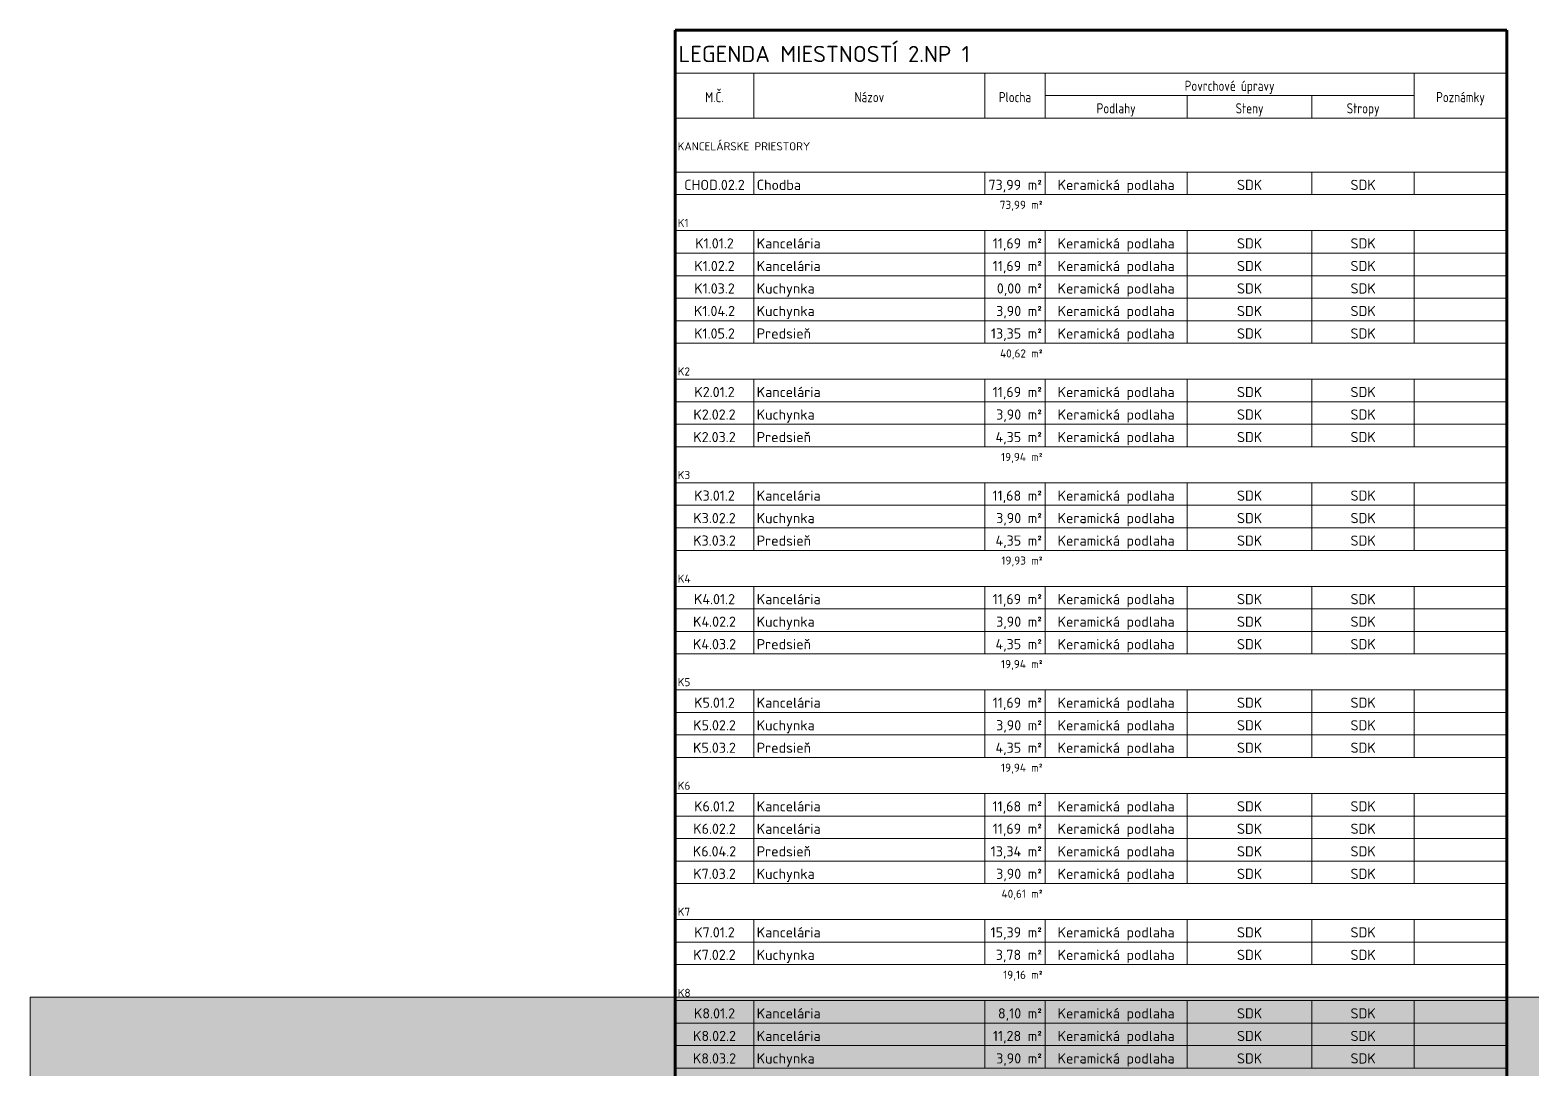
# Model space of a CAD drawing. Header units: millimetres. Extents: x 2377 to 264466, y -28213 to 61616.
# Drawn here: x 144446 to 172144, y 5760 to 24928 of the extents above; entities that cross this region are included whole.
import ezdxf

# ---------------------------------------------------------------- set-up
doc = ezdxf.new("R2010")
doc.units = ezdxf.units.MM
for name, color, linetype, lineweight in [('_Thin Lines_', 8, 'Continuous', 20), ('_Wide Lines_', 250, 'Continuous', 70), ('Schedule Graphics', 7, 'Continuous', 9), ('ZTI_KANAL', 30, 'Continuous', 50)]:
    doc.layers.add(name, color=color, linetype=linetype, lineweight=lineweight)
doc.styles.add('ISOCPEUR_10', font='isocpeur.ttf', dxfattribs={"height": 2})
doc.styles.add('ISOCPEUR_15', font='isocpeur.ttf', dxfattribs={"width": 0.8, "height": 2.5})
doc.styles.add('ISOCPEUR_16', font='isocpeur.ttf', dxfattribs={"height": 2.5})
doc.styles.add('ISOCPEUR_B_3', font='', dxfattribs={"height": 4})
doc.styles.get('ISOCPEUR_B_3').set_extended_font_data('ISOCPEUR', bold=True)

msp = doc.modelspace()

# ---------------------------------------------------------------- linework, layer by layer
at = {"layer": '_Thin Lines_'}
for p, q in [((156345, 24134), (171679, 24134)), ((157791, 24134), (157791, 23719)), ((162056, 24134), (162056, 23719)), ((163164, 24134), (163164, 23719)), ((169973, 24134), (169973, 23719)), ((157791, 23719), (157791, 23304)), ((162056, 23719), (162056, 23304)), ((165785, 23719), (163164, 23719)), ((163164, 23719), (163164, 23304)), ((168087, 23719), (165785, 23719)), ((165785, 23719), (165785, 23304)), ((169973, 23719), (168087, 23719)), ((168087, 23719), (168087, 23304)), ((169973, 23719), (169973, 23304)), ((157791, 23304), (156345, 23304)), ((162056, 23304), (157791, 23304)), ((163164, 23304), (162056, 23304)), ((165785, 23304), (163164, 23304)), ((168087, 23304), (165785, 23304)), ((169973, 23304), (168087, 23304)), ((171679, 23304), (169973, 23304)), ((157791, 22307), (156345, 22307)), ((162056, 22307), (157791, 22307)), ((157791, 22307), (157791, 21891)), ((163164, 22307), (162056, 22307)), ((162056, 22307), (162056, 21891)), ((165785, 22307), (163164, 22307)), ((163164, 22307), (163164, 21891)), ((168087, 22307), (165785, 22307)), ((165785, 22307), (165785, 21891)), ((169973, 22307), (168087, 22307)), ((168087, 22307), (168087, 21891)), ((171679, 22307), (169973, 22307)), ((169973, 22307), (169973, 21891)), ((157791, 21891), (156345, 21891)), ((162056, 21891), (157791, 21891)), ((163164, 21891), (162056, 21891)), ((165785, 21891), (163164, 21891)), ((168087, 21891), (165785, 21891)), ((169973, 21891), (168087, 21891)), ((171679, 21891), (169973, 21891)), ((157791, 21227), (156345, 21227)), ((162056, 21227), (157791, 21227)), ((157791, 21227), (157791, 20811)), ((163164, 21227), (162056, 21227)), ((162056, 21227), (162056, 20811)), ((165785, 21227), (163164, 21227)), ((163164, 21227), (163164, 20811)), ((168087, 21227), (165785, 21227)), ((165785, 21227), (165785, 20811)), ((169973, 21227), (168087, 21227)), ((168087, 21227), (168087, 20811)), ((171679, 21227), (169973, 21227)), ((169973, 21227), (169973, 20811)), ((157791, 20811), (156345, 20811)), ((162056, 20811), (157791, 20811)), ((157791, 20811), (157791, 20396)), ((163164, 20811), (162056, 20811)), ((162056, 20811), (162056, 20396)), ((165785, 20811), (163164, 20811)), ((163164, 20811), (163164, 20396)), ((168087, 20811), (165785, 20811)), ((165785, 20811), (165785, 20396)), ((169973, 20811), (168087, 20811)), ((168087, 20811), (168087, 20396)), ((171679, 20811), (169973, 20811)), ((169973, 20811), (169973, 20396)), ((157791, 20396), (156345, 20396)), ((162056, 20396), (157791, 20396)), ((157791, 20396), (157791, 19981)), ((163164, 20396), (162056, 20396)), ((162056, 20396), (162056, 19981)), ((165785, 20396), (163164, 20396)), ((163164, 20396), (163164, 19981)), ((168087, 20396), (165785, 20396)), ((165785, 20396), (165785, 19981)), ((169973, 20396), (168087, 20396)), ((168087, 20396), (168087, 19981)), ((171679, 20396), (169973, 20396)), ((169973, 20396), (169973, 19981)), ((157791, 19981), (156345, 19981)), ((162056, 19981), (157791, 19981)), ((157791, 19981), (157791, 19565)), ((163164, 19981), (162056, 19981)), ((162056, 19981), (162056, 19565)), ((165785, 19981), (163164, 19981)), ((163164, 19981), (163164, 19565)), ((168087, 19981), (165785, 19981)), ((165785, 19981), (165785, 19565)), ((169973, 19981), (168087, 19981)), ((168087, 19981), (168087, 19565)), ((171679, 19981), (169973, 19981)), ((169973, 19981), (169973, 19565)), ((157791, 19565), (156345, 19565)), ((162056, 19565), (157791, 19565)), ((157791, 19565), (157791, 19150)), ((163164, 19565), (162056, 19565)), ((162056, 19565), (162056, 19150)), ((165785, 19565), (163164, 19565)), ((163164, 19565), (163164, 19150)), ((168087, 19565), (165785, 19565)), ((165785, 19565), (165785, 19150)), ((169973, 19565), (168087, 19565)), ((168087, 19565), (168087, 19150)), ((171679, 19565), (169973, 19565)), ((169973, 19565), (169973, 19150)), ((157791, 19150), (156345, 19150)), ((162056, 19150), (157791, 19150)), ((163164, 19150), (162056, 19150)), ((165785, 19150), (163164, 19150)), ((168087, 19150), (165785, 19150)), ((169973, 19150), (168087, 19150)), ((171679, 19150), (169973, 19150)), ((157791, 18485), (156345, 18485)), ((162056, 18485), (157791, 18485)), ((157791, 18485), (157791, 18070)), ((163164, 18485), (162056, 18485)), ((162056, 18485), (162056, 18070)), ((165785, 18485), (163164, 18485)), ((163164, 18485), (163164, 18070)), ((168087, 18485), (165785, 18485)), ((165785, 18485), (165785, 18070)), ((169973, 18485), (168087, 18485)), ((168087, 18485), (168087, 18070)), ((171679, 18485), (169973, 18485)), ((169973, 18485), (169973, 18070)), ((157791, 18070), (156345, 18070)), ((162056, 18070), (157791, 18070)), ((157791, 18070), (157791, 17655)), ((163164, 18070), (162056, 18070)), ((162056, 18070), (162056, 17655)), ((165785, 18070), (163164, 18070)), ((163164, 18070), (163164, 17655)), ((168087, 18070), (165785, 18070)), ((165785, 18070), (165785, 17655)), ((169973, 18070), (168087, 18070)), ((168087, 18070), (168087, 17655)), ((171679, 18070), (169973, 18070)), ((169973, 18070), (169973, 17655)), ((157791, 17655), (156345, 17655)), ((162056, 17655), (157791, 17655)), ((157791, 17655), (157791, 17239)), ((163164, 17655), (162056, 17655)), ((162056, 17655), (162056, 17239)), ((165785, 17655), (163164, 17655)), ((163164, 17655), (163164, 17239)), ((168087, 17655), (165785, 17655)), ((165785, 17655), (165785, 17239)), ((169973, 17655), (168087, 17655)), ((168087, 17655), (168087, 17239)), ((171679, 17655), (169973, 17655)), ((169973, 17655), (169973, 17239)), ((157791, 17239), (156345, 17239)), ((162056, 17239), (157791, 17239)), ((163164, 17239), (162056, 17239)), ((165785, 17239), (163164, 17239)), ((168087, 17239), (165785, 17239)), ((169973, 17239), (168087, 17239)), ((171679, 17239), (169973, 17239)), ((157791, 16575), (156345, 16575)), ((162056, 16575), (157791, 16575)), ((157791, 16575), (157791, 16159)), ((163164, 16575), (162056, 16575)), ((162056, 16575), (162056, 16159)), ((165785, 16575), (163164, 16575)), ((163164, 16575), (163164, 16159)), ((168087, 16575), (165785, 16575)), ((165785, 16575), (165785, 16159)), ((169973, 16575), (168087, 16575)), ((168087, 16575), (168087, 16159)), ((171679, 16575), (169973, 16575)), ((169973, 16575), (169973, 16159)), ((157791, 16159), (156345, 16159)), ((162056, 16159), (157791, 16159)), ((157791, 16159), (157791, 15744)), ((163164, 16159), (162056, 16159)), ((162056, 16159), (162056, 15744)), ((165785, 16159), (163164, 16159)), ((163164, 16159), (163164, 15744)), ((168087, 16159), (165785, 16159)), ((165785, 16159), (165785, 15744)), ((169973, 16159), (168087, 16159)), ((168087, 16159), (168087, 15744)), ((171679, 16159), (169973, 16159)), ((169973, 16159), (169973, 15744)), ((157791, 15744), (156345, 15744)), ((162056, 15744), (157791, 15744)), ((157791, 15744), (157791, 15328)), ((163164, 15744), (162056, 15744)), ((162056, 15744), (162056, 15328)), ((165785, 15744), (163164, 15744)), ((163164, 15744), (163164, 15328)), ((168087, 15744), (165785, 15744)), ((165785, 15744), (165785, 15328)), ((169973, 15744), (168087, 15744)), ((168087, 15744), (168087, 15328)), ((171679, 15744), (169973, 15744)), ((169973, 15744), (169973, 15328)), ((157791, 15328), (156345, 15328)), ((162056, 15328), (157791, 15328)), ((163164, 15328), (162056, 15328)), ((165785, 15328), (163164, 15328)), ((168087, 15328), (165785, 15328)), ((169973, 15328), (168087, 15328)), ((171679, 15328), (169973, 15328)), ((157791, 14664), (156345, 14664)), ((162056, 14664), (157791, 14664)), ((157791, 14664), (157791, 14248)), ((163164, 14664), (162056, 14664)), ((162056, 14664), (162056, 14248)), ((165785, 14664), (163164, 14664)), ((163164, 14664), (163164, 14248)), ((168087, 14664), (165785, 14664)), ((165785, 14664), (165785, 14248)), ((169973, 14664), (168087, 14664)), ((168087, 14664), (168087, 14248)), ((171679, 14664), (169973, 14664)), ((169973, 14664), (169973, 14248)), ((157791, 14248), (156345, 14248)), ((162056, 14248), (157791, 14248)), ((157791, 14248), (157791, 13833)), ((163164, 14248), (162056, 14248)), ((162056, 14248), (162056, 13833)), ((165785, 14248), (163164, 14248)), ((163164, 14248), (163164, 13833)), ((168087, 14248), (165785, 14248)), ((165785, 14248), (165785, 13833)), ((169973, 14248), (168087, 14248)), ((168087, 14248), (168087, 13833)), ((171679, 14248), (169973, 14248)), ((169973, 14248), (169973, 13833)), ((157791, 13833), (156345, 13833)), ((162056, 13833), (157791, 13833)), ((157791, 13833), (157791, 13418)), ((163164, 13833), (162056, 13833)), ((162056, 13833), (162056, 13418)), ((165785, 13833), (163164, 13833)), ((163164, 13833), (163164, 13418)), ((168087, 13833), (165785, 13833)), ((165785, 13833), (165785, 13418)), ((169973, 13833), (168087, 13833)), ((168087, 13833), (168087, 13418)), ((171679, 13833), (169973, 13833)), ((169973, 13833), (169973, 13418)), ((157791, 13418), (156345, 13418)), ((162056, 13418), (157791, 13418)), ((163164, 13418), (162056, 13418)), ((165785, 13418), (163164, 13418)), ((168087, 13418), (165785, 13418)), ((169973, 13418), (168087, 13418)), ((171679, 13418), (169973, 13418)), ((157791, 12753), (156345, 12753)), ((162056, 12753), (157791, 12753)), ((157791, 12753), (157791, 12338)), ((163164, 12753), (162056, 12753)), ((162056, 12753), (162056, 12338)), ((165785, 12753), (163164, 12753)), ((163164, 12753), (163164, 12338)), ((168087, 12753), (165785, 12753)), ((165785, 12753), (165785, 12338)), ((169973, 12753), (168087, 12753)), ((168087, 12753), (168087, 12338)), ((171679, 12753), (169973, 12753)), ((169973, 12753), (169973, 12338)), ((157791, 12338), (156345, 12338)), ((162056, 12338), (157791, 12338)), ((157791, 12338), (157791, 11922)), ((163164, 12338), (162056, 12338)), ((162056, 12338), (162056, 11922)), ((165785, 12338), (163164, 12338)), ((163164, 12338), (163164, 11922)), ((168087, 12338), (165785, 12338)), ((165785, 12338), (165785, 11922)), ((169973, 12338), (168087, 12338)), ((168087, 12338), (168087, 11922)), ((171679, 12338), (169973, 12338)), ((169973, 12338), (169973, 11922)), ((157791, 11922), (156345, 11922)), ((162056, 11922), (157791, 11922)), ((157791, 11922), (157791, 11507)), ((163164, 11922), (162056, 11922)), ((162056, 11922), (162056, 11507)), ((165785, 11922), (163164, 11922)), ((163164, 11922), (163164, 11507)), ((168087, 11922), (165785, 11922)), ((165785, 11922), (165785, 11507)), ((169973, 11922), (168087, 11922)), ((168087, 11922), (168087, 11507)), ((171679, 11922), (169973, 11922)), ((169973, 11922), (169973, 11507)), ((157791, 11507), (156345, 11507)), ((162056, 11507), (157791, 11507)), ((163164, 11507), (162056, 11507)), ((165785, 11507), (163164, 11507)), ((168087, 11507), (165785, 11507)), ((169973, 11507), (168087, 11507)), ((171679, 11507), (169973, 11507)), ((157791, 10842), (156345, 10842)), ((162056, 10842), (157791, 10842)), ((157791, 10842), (157791, 10427)), ((163164, 10842), (162056, 10842)), ((162056, 10842), (162056, 10427)), ((165785, 10842), (163164, 10842)), ((163164, 10842), (163164, 10427)), ((168087, 10842), (165785, 10842)), ((165785, 10842), (165785, 10427)), ((169973, 10842), (168087, 10842)), ((168087, 10842), (168087, 10427)), ((171679, 10842), (169973, 10842)), ((169973, 10842), (169973, 10427)), ((157791, 10427), (156345, 10427)), ((162056, 10427), (157791, 10427)), ((157791, 10427), (157791, 10012)), ((163164, 10427), (162056, 10427)), ((162056, 10427), (162056, 10012)), ((165785, 10427), (163164, 10427)), ((163164, 10427), (163164, 10012)), ((168087, 10427), (165785, 10427)), ((165785, 10427), (165785, 10012)), ((169973, 10427), (168087, 10427)), ((168087, 10427), (168087, 10012)), ((171679, 10427), (169973, 10427)), ((169973, 10427), (169973, 10012)), ((157791, 10012), (156345, 10012)), ((162056, 10012), (157791, 10012)), ((157791, 10012), (157791, 9596)), ((163164, 10012), (162056, 10012)), ((162056, 10012), (162056, 9596)), ((165785, 10012), (163164, 10012)), ((163164, 10012), (163164, 9596)), ((168087, 10012), (165785, 10012)), ((165785, 10012), (165785, 9596)), ((169973, 10012), (168087, 10012)), ((168087, 10012), (168087, 9596)), ((171679, 10012), (169973, 10012)), ((169973, 10012), (169973, 9596)), ((157791, 9596), (156345, 9596)), ((162056, 9596), (157791, 9596)), ((157791, 9596), (157791, 9181)), ((163164, 9596), (162056, 9596)), ((162056, 9596), (162056, 9181)), ((165785, 9596), (163164, 9596)), ((163164, 9596), (163164, 9181)), ((168087, 9596), (165785, 9596)), ((165785, 9596), (165785, 9181)), ((169973, 9596), (168087, 9596)), ((168087, 9596), (168087, 9181)), ((171679, 9596), (169973, 9596)), ((169973, 9596), (169973, 9181)), ((157791, 9181), (156345, 9181)), ((162056, 9181), (157791, 9181)), ((163164, 9181), (162056, 9181)), ((165785, 9181), (163164, 9181)), ((168087, 9181), (165785, 9181)), ((169973, 9181), (168087, 9181)), ((171679, 9181), (169973, 9181)), ((157791, 8516), (156345, 8516)), ((162056, 8516), (157791, 8516)), ((157791, 8516), (157791, 8101)), ((163164, 8516), (162056, 8516)), ((162056, 8516), (162056, 8101)), ((165785, 8516), (163164, 8516)), ((163164, 8516), (163164, 8101)), ((168087, 8516), (165785, 8516)), ((165785, 8516), (165785, 8101)), ((169973, 8516), (168087, 8516)), ((168087, 8516), (168087, 8101)), ((171679, 8516), (169973, 8516)), ((169973, 8516), (169973, 8101)), ((157791, 8101), (156345, 8101)), ((162056, 8101), (157791, 8101)), ((157791, 8101), (157791, 7686)), ((163164, 8101), (162056, 8101)), ((162056, 8101), (162056, 7686)), ((165785, 8101), (163164, 8101)), ((163164, 8101), (163164, 7686)), ((168087, 8101), (165785, 8101)), ((165785, 8101), (165785, 7686)), ((169973, 8101), (168087, 8101)), ((168087, 8101), (168087, 7686)), ((171679, 8101), (169973, 8101)), ((169973, 8101), (169973, 7686)), ((157791, 7686), (156345, 7686)), ((162056, 7686), (157791, 7686)), ((163164, 7686), (162056, 7686)), ((165785, 7686), (163164, 7686)), ((168087, 7686), (165785, 7686)), ((169973, 7686), (168087, 7686)), ((171679, 7686), (169973, 7686)), ((157791, 7021), (156345, 7021)), ((162056, 7021), (157791, 7021)), ((157791, 7021), (157791, 6606)), ((163164, 7021), (162056, 7021)), ((162056, 7021), (162056, 6606)), ((165785, 7021), (163164, 7021)), ((163164, 7021), (163164, 6606)), ((168087, 7021), (165785, 7021)), ((165785, 7021), (165785, 6606)), ((169973, 7021), (168087, 7021)), ((168087, 7021), (168087, 6606)), ((171679, 7021), (169973, 7021)), ((169973, 7021), (169973, 6606)), ((157791, 6606), (156345, 6606)), ((162056, 6606), (157791, 6606)), ((157791, 6606), (157791, 6190)), ((163164, 6606), (162056, 6606)), ((162056, 6606), (162056, 6190)), ((165785, 6606), (163164, 6606)), ((163164, 6606), (163164, 6190)), ((168087, 6606), (165785, 6606)), ((165785, 6606), (165785, 6190)), ((169973, 6606), (168087, 6606)), ((168087, 6606), (168087, 6190)), ((171679, 6606), (169973, 6606)), ((169973, 6606), (169973, 6190)), ((157791, 6190), (156345, 6190)), ((162056, 6190), (157791, 6190)), ((157791, 6190), (157791, 5775)), ((163164, 6190), (162056, 6190)), ((162056, 6190), (162056, 5775)), ((165785, 6190), (163164, 6190)), ((163164, 6190), (163164, 5775)), ((168087, 6190), (165785, 6190)), ((165785, 6190), (165785, 5775)), ((169973, 6190), (168087, 6190)), ((168087, 6190), (168087, 5775)), ((171679, 6190), (169973, 6190)), ((169973, 6190), (169973, 5775)), ((157791, 5775), (156345, 5775)), ((162056, 5775), (157791, 5775)), ((163164, 5775), (162056, 5775)), ((165785, 5775), (163164, 5775)), ((168087, 5775), (165785, 5775)), ((169973, 5775), (168087, 5775)), ((171679, 5775), (169973, 5775))]:
    msp.add_line(p, q, dxfattribs=at)
at = {"layer": '_Wide Lines_'}
for p, q in [((156345, 24928), (156345, 24134)), ((171679, 24928), (156345, 24928)), ((171679, 24134), (171679, 24928)), ((156345, 24134), (156345, -1037)), ((171679, 24134), (171679, -1037))]:
    msp.add_line(p, q, dxfattribs=at)
at = {"layer": 'ZTI_KANAL', "color": 7, "lineweight": 9}
msp.add_lwpolyline([(144446, -24410), (264438, -24410), (264438, 7087), (144446, 7087)], close=True, dxfattribs=at)
at = {"layer": 'ZTI_KANAL', "color": 7, "lineweight": 35, "true_color": 0xffffff, "transparency": 33554559}
msp.add_solid([(144446, -24410), (264466, -24410), (144446, 7095), (264466, 7095)], dxfattribs=at)

# ---------------------------------------------------------------- texts
at = {"layer": 'Schedule Graphics', "line_spacing_factor": 1.149209}
for s, insert, char_height, width, attachment_point, style in [('LEGENDA MIESTNOSTÍ 2.NP 1', (156404, 24636), 300, 6364.11, 1, 'ISOCPEUR_B_3'), ('M.Č.', (157068, 23784), 187.5, 394.38, 2, 'ISOCPEUR_15'), ('Povrchové úpravy', (166568, 23992), 187.5, 1953.99, 2, 'ISOCPEUR_15'), ('Názov', (159924, 23784), 187.5, 645.35, 2, 'ISOCPEUR_15'), ('Plocha', (162610, 23784), 187.5, 699.13, 2, 'ISOCPEUR_15'), ('Podlahy', (164475, 23577), 187.5, 842.54, 2, 'ISOCPEUR_15'), ('Steny', (166936, 23577), 187.5, 627.43, 2, 'ISOCPEUR_15'), ('Stropy', (169030, 23577), 187.5, 734.99, 2, 'ISOCPEUR_15'), ('Poznámky', (170826, 23784), 187.5, 1057.66, 2, 'ISOCPEUR_15'), ('KANCELÁRSKE PRIESTORY', (156390, 22858), 150, 2850.4, 1, 'ISOCPEUR_10'), ('CHOD.02.2', (157068, 22165), 187.5, 1299.67, 2, 'ISOCPEUR_16'), ('Chodba', (157847, 22165), 187.5, 941.14, 1, 'ISOCPEUR_16'), ('73,99 m²', (163108, 22165), 187.5, 1176.43, 3, 'ISOCPEUR_16'), ('Keramická podlaha', (164475, 22165), 187.5, 2509.71, 2, 'ISOCPEUR_16'), ('SDK', (166936, 22165), 187.5, 537.79, 2, 'ISOCPEUR_16'), ('SDK', (169030, 22165), 187.5, 537.79, 2, 'ISOCPEUR_16'), ('73,99 m²', (163119, 21778), 150, 941.17, 3, 'ISOCPEUR_10'), ('K1', (156390, 21445), 150, 233.05, 1, 'ISOCPEUR_10'), ('K1.01.2', (157068, 21085), 187.5, 851.51, 2, 'ISOCPEUR_16'), ('Kancelária', (157847, 21085), 187.5, 1389.3, 1, 'ISOCPEUR_16'), ('11,69 m²', (163108, 21085), 187.5, 1086.79, 3, 'ISOCPEUR_16'), ('Keramická podlaha', (164475, 21085), 187.5, 2509.71, 2, 'ISOCPEUR_16'), ('SDK', (166936, 21085), 187.5, 537.79, 2, 'ISOCPEUR_16'), ('SDK', (169030, 21085), 187.5, 537.79, 2, 'ISOCPEUR_16'), ('K1.02.2', (157068, 20669), 187.5, 896.32, 2, 'ISOCPEUR_16'), ('Kancelária', (157847, 20669), 187.5, 1389.3, 1, 'ISOCPEUR_16'), ('11,69 m²', (163108, 20669), 187.5, 1086.79, 3, 'ISOCPEUR_16'), ('Keramická podlaha', (164475, 20669), 187.5, 2509.71, 2, 'ISOCPEUR_16'), ('SDK', (166936, 20669), 187.5, 537.79, 2, 'ISOCPEUR_16'), ('SDK', (169030, 20669), 187.5, 537.79, 2, 'ISOCPEUR_16'), ('K1.03.2', (157068, 20254), 187.5, 896.32, 2, 'ISOCPEUR_16'), ('Kuchynka', (157847, 20254), 187.5, 1254.85, 1, 'ISOCPEUR_16'), ('0,00 m²', (163108, 20254), 187.5, 1019.57, 3, 'ISOCPEUR_16'), ('Keramická podlaha', (164475, 20254), 187.5, 2509.71, 2, 'ISOCPEUR_16'), ('SDK', (166936, 20254), 187.5, 537.79, 2, 'ISOCPEUR_16'), ('SDK', (169030, 20254), 187.5, 537.79, 2, 'ISOCPEUR_16'), ('K1.04.2', (157068, 19838), 187.5, 918.73, 2, 'ISOCPEUR_16'), ('Kuchynka', (157847, 19838), 187.5, 1254.85, 1, 'ISOCPEUR_16'), ('3,90 m²', (163108, 19838), 187.5, 1019.57, 3, 'ISOCPEUR_16'), ('Keramická podlaha', (164475, 19838), 187.5, 2509.71, 2, 'ISOCPEUR_16'), ('SDK', (166936, 19838), 187.5, 537.79, 2, 'ISOCPEUR_16'), ('SDK', (169030, 19838), 187.5, 537.79, 2, 'ISOCPEUR_16'), ('K1.05.2', (157068, 19423), 187.5, 896.32, 2, 'ISOCPEUR_16'), ('Predsieň', (157847, 19423), 187.5, 1165.22, 1, 'ISOCPEUR_16'), ('13,35 m²', (163108, 19423), 187.5, 1131.61, 3, 'ISOCPEUR_16'), ('Keramická podlaha', (164475, 19423), 187.5, 2509.71, 2, 'ISOCPEUR_16'), ('SDK', (166936, 19423), 187.5, 537.79, 2, 'ISOCPEUR_16'), ('SDK', (169030, 19423), 187.5, 537.79, 2, 'ISOCPEUR_16'), ('40,62 m²', (163119, 19036), 150, 959.1, 3, 'ISOCPEUR_10'), ('K2', (156390, 18704), 150, 268.91, 1, 'ISOCPEUR_10'), ('K2.01.2', (157068, 18343), 187.5, 896.32, 2, 'ISOCPEUR_16'), ('Kancelária', (157847, 18343), 187.5, 1389.3, 1, 'ISOCPEUR_16'), ('11,69 m²', (163108, 18343), 187.5, 1086.79, 3, 'ISOCPEUR_16'), ('Keramická podlaha', (164475, 18343), 187.5, 2509.71, 2, 'ISOCPEUR_16'), ('SDK', (166936, 18343), 187.5, 537.79, 2, 'ISOCPEUR_16'), ('SDK', (169030, 18343), 187.5, 537.79, 2, 'ISOCPEUR_16'), ('K2.02.2', (157068, 17928), 187.5, 941.14, 2, 'ISOCPEUR_16'), ('Kuchynka', (157847, 17928), 187.5, 1254.85, 1, 'ISOCPEUR_16'), ('3,90 m²', (163108, 17928), 187.5, 1019.57, 3, 'ISOCPEUR_16'), ('Keramická podlaha', (164475, 17928), 187.5, 2509.71, 2, 'ISOCPEUR_16'), ('SDK', (166936, 17928), 187.5, 537.79, 2, 'ISOCPEUR_16'), ('SDK', (169030, 17928), 187.5, 537.79, 2, 'ISOCPEUR_16'), ('K2.03.2', (157068, 17512), 187.5, 941.14, 2, 'ISOCPEUR_16'), ('Predsieň', (157847, 17512), 187.5, 1165.22, 1, 'ISOCPEUR_16'), ('4,35 m²', (163108, 17512), 187.5, 1041.98, 3, 'ISOCPEUR_16'), ('Keramická podlaha', (164475, 17512), 187.5, 2509.71, 2, 'ISOCPEUR_16'), ('SDK', (166936, 17512), 187.5, 537.79, 2, 'ISOCPEUR_16'), ('SDK', (169030, 17512), 187.5, 537.79, 2, 'ISOCPEUR_16'), ('19,94 m²', (163119, 17125), 150, 923.24, 3, 'ISOCPEUR_10'), ('K3', (156390, 16793), 150, 268.91, 1, 'ISOCPEUR_10'), ('K3.01.2', (157068, 16432), 187.5, 896.32, 2, 'ISOCPEUR_16'), ('Kancelária', (157847, 16432), 187.5, 1389.3, 1, 'ISOCPEUR_16'), ('11,68 m²', (163108, 16432), 187.5, 1086.79, 3, 'ISOCPEUR_16'), ('Keramická podlaha', (164475, 16432), 187.5, 2509.71, 2, 'ISOCPEUR_16'), ('SDK', (166936, 16432), 187.5, 537.79, 2, 'ISOCPEUR_16'), ('SDK', (169030, 16432), 187.5, 537.79, 2, 'ISOCPEUR_16'), ('K3.02.2', (157068, 16017), 187.5, 941.14, 2, 'ISOCPEUR_16'), ('Kuchynka', (157847, 16017), 187.5, 1254.85, 1, 'ISOCPEUR_16'), ('3,90 m²', (163108, 16017), 187.5, 1019.57, 3, 'ISOCPEUR_16'), ('Keramická podlaha', (164475, 16017), 187.5, 2509.71, 2, 'ISOCPEUR_16'), ('SDK', (166936, 16017), 187.5, 537.79, 2, 'ISOCPEUR_16'), ('SDK', (169030, 16017), 187.5, 537.79, 2, 'ISOCPEUR_16'), ('K3.03.2', (157068, 15602), 187.5, 941.14, 2, 'ISOCPEUR_16'), ('Predsieň', (157847, 15602), 187.5, 1165.22, 1, 'ISOCPEUR_16'), ('4,35 m²', (163108, 15602), 187.5, 1041.98, 3, 'ISOCPEUR_16'), ('Keramická podlaha', (164475, 15602), 187.5, 2509.71, 2, 'ISOCPEUR_16'), ('SDK', (166936, 15602), 187.5, 537.79, 2, 'ISOCPEUR_16'), ('SDK', (169030, 15602), 187.5, 537.79, 2, 'ISOCPEUR_16'), ('19,93 m²', (163119, 15215), 150, 905.32, 3, 'ISOCPEUR_10'), ('K4', (156390, 14882), 150, 286.83, 1, 'ISOCPEUR_10'), ('K4.01.2', (157068, 14522), 187.5, 918.73, 2, 'ISOCPEUR_16'), ('Kancelária', (157847, 14522), 187.5, 1389.3, 1, 'ISOCPEUR_16'), ('11,69 m²', (163108, 14522), 187.5, 1086.79, 3, 'ISOCPEUR_16'), ('Keramická podlaha', (164475, 14522), 187.5, 2509.71, 2, 'ISOCPEUR_16'), ('SDK', (166936, 14522), 187.5, 537.79, 2, 'ISOCPEUR_16'), ('SDK', (169030, 14522), 187.5, 537.79, 2, 'ISOCPEUR_16'), ('K4.02.2', (157068, 14106), 187.5, 963.55, 2, 'ISOCPEUR_16'), ('Kuchynka', (157847, 14106), 187.5, 1254.85, 1, 'ISOCPEUR_16'), ('3,90 m²', (163108, 14106), 187.5, 1019.57, 3, 'ISOCPEUR_16'), ('Keramická podlaha', (164475, 14106), 187.5, 2509.71, 2, 'ISOCPEUR_16'), ('SDK', (166936, 14106), 187.5, 537.79, 2, 'ISOCPEUR_16'), ('SDK', (169030, 14106), 187.5, 537.79, 2, 'ISOCPEUR_16'), ('K4.03.2', (157068, 13691), 187.5, 963.55, 2, 'ISOCPEUR_16'), ('Predsieň', (157847, 13691), 187.5, 1165.22, 1, 'ISOCPEUR_16'), ('4,35 m²', (163108, 13691), 187.5, 1041.98, 3, 'ISOCPEUR_16'), ('Keramická podlaha', (164475, 13691), 187.5, 2509.71, 2, 'ISOCPEUR_16'), ('SDK', (166936, 13691), 187.5, 537.79, 2, 'ISOCPEUR_16'), ('SDK', (169030, 13691), 187.5, 537.79, 2, 'ISOCPEUR_16'), ('19,94 m²', (163119, 13304), 150, 923.24, 3, 'ISOCPEUR_10'), ('K5', (156390, 12972), 150, 268.91, 1, 'ISOCPEUR_10'), ('K5.01.2', (157068, 12611), 187.5, 896.32, 2, 'ISOCPEUR_16'), ('Kancelária', (157847, 12611), 187.5, 1389.3, 1, 'ISOCPEUR_16'), ('11,69 m²', (163108, 12611), 187.5, 1086.79, 3, 'ISOCPEUR_16'), ('Keramická podlaha', (164475, 12611), 187.5, 2509.71, 2, 'ISOCPEUR_16'), ('SDK', (166936, 12611), 187.5, 537.79, 2, 'ISOCPEUR_16'), ('SDK', (169030, 12611), 187.5, 537.79, 2, 'ISOCPEUR_16'), ('K5.02.2', (157068, 12195), 187.5, 941.14, 2, 'ISOCPEUR_16'), ('Kuchynka', (157847, 12195), 187.5, 1254.85, 1, 'ISOCPEUR_16'), ('3,90 m²', (163108, 12195), 187.5, 1019.57, 3, 'ISOCPEUR_16'), ('Keramická podlaha', (164475, 12195), 187.5, 2509.71, 2, 'ISOCPEUR_16'), ('SDK', (166936, 12195), 187.5, 537.79, 2, 'ISOCPEUR_16'), ('SDK', (169030, 12195), 187.5, 537.79, 2, 'ISOCPEUR_16'), ('K5.03.2', (157068, 11780), 187.5, 941.14, 2, 'ISOCPEUR_16'), ('Predsieň', (157847, 11780), 187.5, 1165.22, 1, 'ISOCPEUR_16'), ('4,35 m²', (163108, 11780), 187.5, 1041.98, 3, 'ISOCPEUR_16'), ('Keramická podlaha', (164475, 11780), 187.5, 2509.71, 2, 'ISOCPEUR_16'), ('SDK', (166936, 11780), 187.5, 537.79, 2, 'ISOCPEUR_16'), ('SDK', (169030, 11780), 187.5, 537.79, 2, 'ISOCPEUR_16'), ('19,94 m²', (163119, 11393), 150, 923.24, 3, 'ISOCPEUR_10'), ('K6', (156390, 11061), 150, 268.91, 1, 'ISOCPEUR_10'), ('K6.01.2', (157068, 10700), 187.5, 896.32, 2, 'ISOCPEUR_16'), ('Kancelária', (157847, 10700), 187.5, 1389.3, 1, 'ISOCPEUR_16'), ('11,68 m²', (163108, 10700), 187.5, 1086.79, 3, 'ISOCPEUR_16'), ('Keramická podlaha', (164475, 10700), 187.5, 2509.71, 2, 'ISOCPEUR_16'), ('SDK', (166936, 10700), 187.5, 537.79, 2, 'ISOCPEUR_16'), ('SDK', (169030, 10700), 187.5, 537.79, 2, 'ISOCPEUR_16'), ('K6.02.2', (157068, 10285), 187.5, 941.14, 2, 'ISOCPEUR_16'), ('Kancelária', (157847, 10285), 187.5, 1389.3, 1, 'ISOCPEUR_16'), ('11,69 m²', (163108, 10285), 187.5, 1086.79, 3, 'ISOCPEUR_16'), ('Keramická podlaha', (164475, 10285), 187.5, 2509.71, 2, 'ISOCPEUR_16'), ('SDK', (166936, 10285), 187.5, 537.79, 2, 'ISOCPEUR_16'), ('SDK', (169030, 10285), 187.5, 537.79, 2, 'ISOCPEUR_16'), ('K6.04.2', (157068, 9869), 187.5, 963.55, 2, 'ISOCPEUR_16'), ('Predsieň', (157847, 9869), 187.5, 1165.22, 1, 'ISOCPEUR_16'), ('13,34 m²', (163108, 9869), 187.5, 1154.02, 3, 'ISOCPEUR_16'), ('Keramická podlaha', (164475, 9869), 187.5, 2509.71, 2, 'ISOCPEUR_16'), ('SDK', (166936, 9869), 187.5, 537.79, 2, 'ISOCPEUR_16'), ('SDK', (169030, 9869), 187.5, 537.79, 2, 'ISOCPEUR_16'), ('K7.03.2', (157068, 9454), 187.5, 941.14, 2, 'ISOCPEUR_16'), ('Kuchynka', (157847, 9454), 187.5, 1254.85, 1, 'ISOCPEUR_16'), ('3,90 m²', (163108, 9454), 187.5, 1019.57, 3, 'ISOCPEUR_16'), ('Keramická podlaha', (164475, 9454), 187.5, 2509.71, 2, 'ISOCPEUR_16'), ('SDK', (166936, 9454), 187.5, 537.79, 2, 'ISOCPEUR_16'), ('SDK', (169030, 9454), 187.5, 537.79, 2, 'ISOCPEUR_16'), ('40,61 m²', (163119, 9067), 150, 923.24, 3, 'ISOCPEUR_10'), ('K7', (156390, 8735), 150, 268.91, 1, 'ISOCPEUR_10'), ('K7.01.2', (157068, 8374), 187.5, 896.32, 2, 'ISOCPEUR_16'), ('Kancelária', (157847, 8374), 187.5, 1389.3, 1, 'ISOCPEUR_16'), ('15,39 m²', (163108, 8374), 187.5, 1131.61, 3, 'ISOCPEUR_16'), ('Keramická podlaha', (164475, 8374), 187.5, 2509.71, 2, 'ISOCPEUR_16'), ('SDK', (166936, 8374), 187.5, 537.79, 2, 'ISOCPEUR_16'), ('SDK', (169030, 8374), 187.5, 537.79, 2, 'ISOCPEUR_16'), ('K7.02.2', (157068, 7959), 187.5, 941.14, 2, 'ISOCPEUR_16'), ('Kuchynka', (157847, 7959), 187.5, 1254.85, 1, 'ISOCPEUR_16'), ('3,78 m²', (163108, 7959), 187.5, 1019.57, 3, 'ISOCPEUR_16'), ('Keramická podlaha', (164475, 7959), 187.5, 2509.71, 2, 'ISOCPEUR_16'), ('SDK', (166936, 7959), 187.5, 537.79, 2, 'ISOCPEUR_16'), ('SDK', (169030, 7959), 187.5, 537.79, 2, 'ISOCPEUR_16'), ('19,16 m²', (163119, 7572), 150, 869.46, 3, 'ISOCPEUR_10'), ('K8', (156390, 7239), 150, 268.91, 1, 'ISOCPEUR_10'), ('K8.01.2', (157068, 6879), 187.5, 896.32, 2, 'ISOCPEUR_16'), ('Kancelária', (157847, 6879), 187.5, 1389.3, 1, 'ISOCPEUR_16'), ('8,10 m²', (163108, 6879), 187.5, 974.75, 3, 'ISOCPEUR_16'), ('Keramická podlaha', (164475, 6879), 187.5, 2509.71, 2, 'ISOCPEUR_16'), ('SDK', (166936, 6879), 187.5, 537.79, 2, 'ISOCPEUR_16'), ('SDK', (169030, 6879), 187.5, 537.79, 2, 'ISOCPEUR_16'), ('K8.02.2', (157068, 6463), 187.5, 941.14, 2, 'ISOCPEUR_16'), ('Kancelária', (157847, 6463), 187.5, 1389.3, 1, 'ISOCPEUR_16'), ('11,28 m²', (163108, 6463), 187.5, 1086.79, 3, 'ISOCPEUR_16'), ('Keramická podlaha', (164475, 6463), 187.5, 2509.71, 2, 'ISOCPEUR_16'), ('SDK', (166936, 6463), 187.5, 537.79, 2, 'ISOCPEUR_16'), ('SDK', (169030, 6463), 187.5, 537.79, 2, 'ISOCPEUR_16'), ('K8.03.2', (157068, 6048), 187.5, 941.14, 2, 'ISOCPEUR_16'), ('Kuchynka', (157847, 6048), 187.5, 1254.85, 1, 'ISOCPEUR_16'), ('3,90 m²', (163108, 6048), 187.5, 1019.57, 3, 'ISOCPEUR_16'), ('Keramická podlaha', (164475, 6048), 187.5, 2509.71, 2, 'ISOCPEUR_16'), ('SDK', (166936, 6048), 187.5, 537.79, 2, 'ISOCPEUR_16'), ('SDK', (169030, 6048), 187.5, 537.79, 2, 'ISOCPEUR_16')]:
    msp.add_mtext(s, dxfattribs=dict(at, insert=insert, char_height=char_height, width=width, attachment_point=attachment_point, style=style))

doc.saveas('drawing.dxf')
